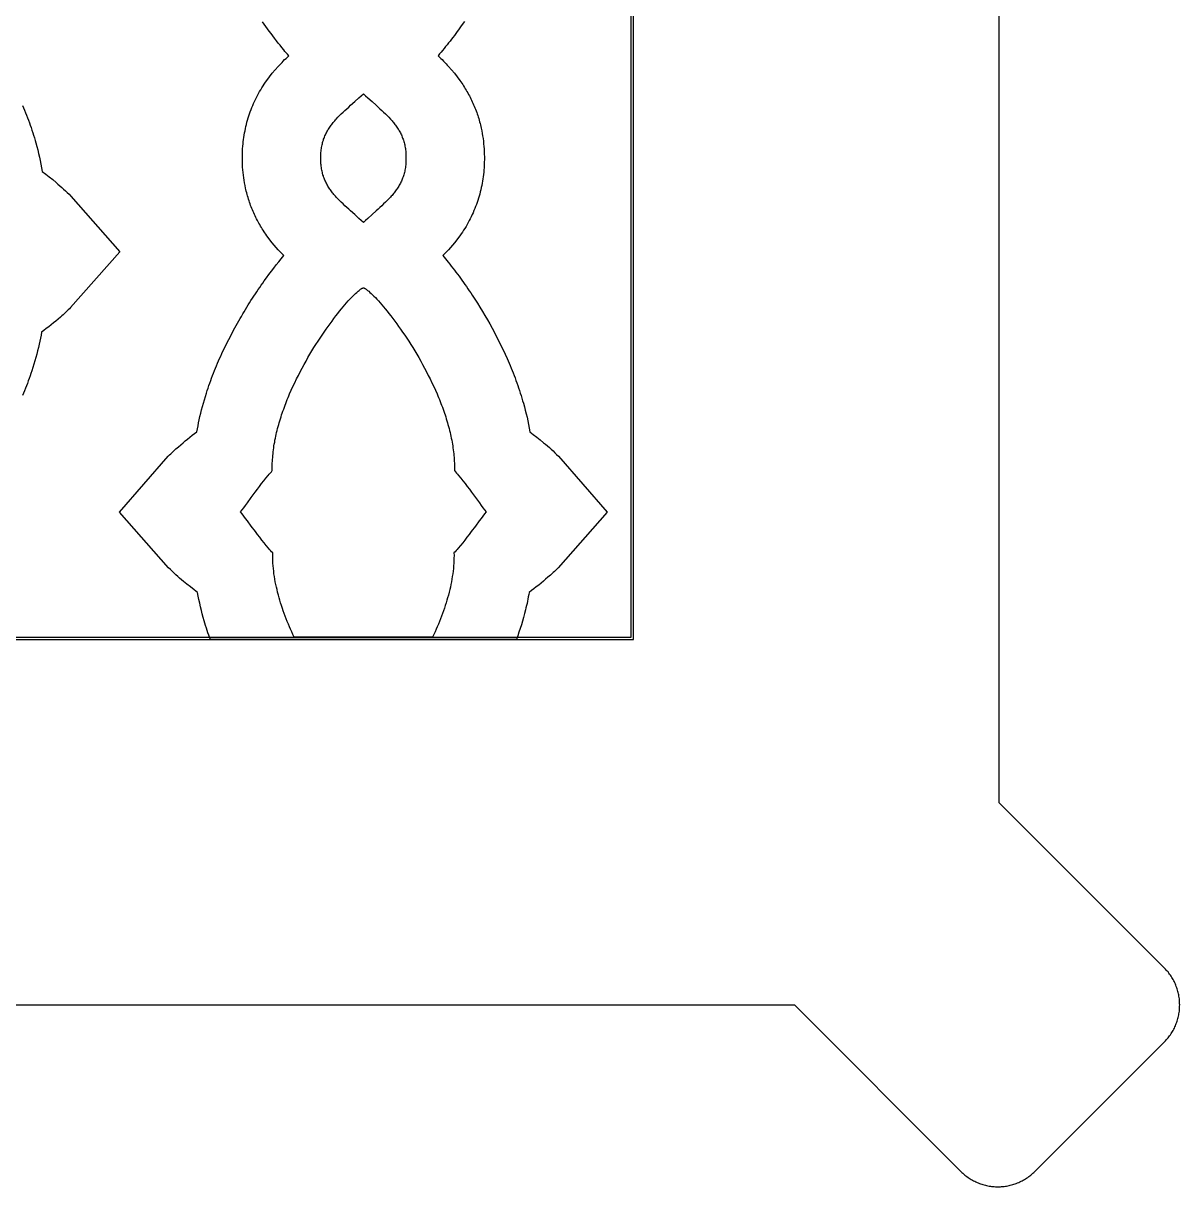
# Model space of a CAD drawing. Extents: x -242 to 227, y -355 to 350.
# Drawn here: x 33.7 to 151.8, y -231.9 to -113 of the extents above; entities that cross this region are included whole.
import ezdxf

# ---------------------------------------------------------------- set-up
doc = ezdxf.new("R2010")
doc.units = 0
doc.layers.add('Nível Padrão', color=1, linetype='CONTINUOUS')

msp = doc.modelspace()

# ---------------------------------------------------------------- linework, layer by layer
at = {"layer": 'Nível Padrão'}
for points in [[(-112.41, -213.33), (112.41, -213.33), (129.42, -230.34), (129.52, -230.44), (129.62, -230.53), (129.72, -230.62), (129.83, -230.71), (129.93, -230.79), (130.04, -230.87), (130.15, -230.95), (130.26, -231.03), (130.37, -231.1), (130.48, -231.17), (130.6, -231.23), (130.71, -231.29), (130.83, -231.35), (130.95, -231.41), (131.07, -231.46), (131.19, -231.51), (131.31, -231.56), (131.43, -231.61), (131.55, -231.65), (131.67, -231.68), (131.8, -231.72), (131.92, -231.75), (132.05, -231.78), (132.17, -231.81), (132.3, -231.83), (132.43, -231.85), (132.55, -231.87), (132.68, -231.88), (132.81, -231.89), (132.94, -231.9), (133.06, -231.9), (133.19, -231.9), (133.32, -231.9), (133.45, -231.9), (133.58, -231.89), (133.7, -231.88), (133.83, -231.87), (133.96, -231.85), (134.08, -231.83), (134.21, -231.81), (134.34, -231.78), (134.46, -231.75), (134.59, -231.72), (134.71, -231.68), (134.83, -231.65), (134.96, -231.61), (135.08, -231.56), (135.2, -231.51), (135.32, -231.46), (135.44, -231.41), (135.56, -231.35), (135.67, -231.29), (135.79, -231.23), (135.9, -231.17), (136.02, -231.1), (136.13, -231.03), (136.24, -230.95), (136.35, -230.87), (136.45, -230.79), (136.56, -230.71), (136.66, -230.62), (136.76, -230.53), (136.86, -230.44), (136.96, -230.34), (150.2, -217.1), (150.3, -217), (150.39, -216.9), (150.48, -216.8), (150.57, -216.7), (150.65, -216.59), (150.74, -216.48), (150.81, -216.38), (150.89, -216.26), (150.96, -216.15), (151.03, -216.04), (151.09, -215.93), (151.16, -215.81), (151.22, -215.69), (151.27, -215.58), (151.33, -215.46), (151.38, -215.34), (151.42, -215.22), (151.47, -215.09), (151.51, -214.97), (151.55, -214.85), (151.58, -214.72), (151.61, -214.6), (151.64, -214.47), (151.67, -214.35), (151.69, -214.22), (151.71, -214.1), (151.73, -213.97), (151.74, -213.84), (151.75, -213.71), (151.76, -213.59), (151.76, -213.46), (151.77, -213.33), (151.76, -213.2), (151.76, -213.07), (151.75, -212.95), (151.74, -212.82), (151.73, -212.69), (151.71, -212.56), (151.69, -212.44), (151.67, -212.31), (151.64, -212.19), (151.61, -212.06), (151.58, -211.94), (151.55, -211.81), (151.51, -211.69), (151.47, -211.57), (151.42, -211.44), (151.38, -211.32), (151.33, -211.2), (151.27, -211.08), (151.22, -210.97), (151.16, -210.85), (151.09, -210.73), (151.03, -210.62), (150.96, -210.51), (150.89, -210.4), (150.81, -210.29), (150.74, -210.18), (150.65, -210.07), (150.57, -209.96), (150.48, -209.86), (150.39, -209.76), (150.3, -209.66), (150.2, -209.56), (133.33, -192.69), (133.33, 192.69)], [(78.71, -112.84), (78.4, -113.28), (78.26, -113.47), (78.12, -113.67), (77.98, -113.87), (77.84, -114.06), (77.69, -114.26), (77.55, -114.45), (77.4, -114.64), (77.25, -114.83), (77.1, -115.02), (76.95, -115.21), (76.8, -115.4), (76.64, -115.59), (76.49, -115.78), (76.33, -115.96), (76.18, -116.15), (76.02, -116.33), (76.16, -116.46), (76.3, -116.6), (76.43, -116.73), (76.57, -116.87), (76.71, -117.01), (76.84, -117.15), (76.97, -117.29), (77.1, -117.43), (77.7, -118.12), (78.26, -118.86), (78.35, -119), (78.45, -119.13), (78.54, -119.27), (78.63, -119.41), (78.72, -119.56), (78.81, -119.7), (78.9, -119.84), (78.98, -119.99), (79.07, -120.13), (79.15, -120.28), (79.23, -120.43), (79.3, -120.58), (79.38, -120.73), (79.45, -120.88), (79.52, -121.03), (79.59, -121.18), (79.66, -121.34), (79.72, -121.49), (79.79, -121.65), (79.85, -121.8), (79.91, -121.96), (79.97, -122.12), (80.02, -122.27), (80.08, -122.43), (80.13, -122.59), (80.18, -122.75), (80.23, -122.91), (80.27, -123.08), (80.31, -123.24), (80.36, -123.4), (80.39, -123.56), (80.43, -123.73), (80.49, -123.99), (80.54, -124.26), (80.58, -124.52), (80.62, -124.79), (80.65, -125.06), (80.68, -125.32), (80.71, -125.59), (80.73, -125.86), (80.74, -126.13), (80.75, -126.4), (80.76, -126.67), (80.76, -126.93), (80.75, -127.2), (80.74, -127.47), (80.73, -127.74), (80.71, -128.01), (80.69, -128.24), (80.66, -128.46), (80.64, -128.69), (80.6, -128.91), (80.57, -129.14), (80.53, -129.36), (80.49, -129.58), (80.44, -129.8), (80.39, -130.02), (80.34, -130.24), (80.28, -130.46), (80.22, -130.68), (80.16, -130.89), (80.09, -131.11), (80.02, -131.32), (79.94, -131.53), (79.86, -131.74), (79.78, -131.95), (79.69, -132.16), (79.6, -132.37), (79.51, -132.57), (79.41, -132.78), (79.31, -132.98), (79.21, -133.18), (79.1, -133.38), (78.99, -133.58), (78.88, -133.77), (78.76, -133.97), (78.64, -134.16), (78.51, -134.35), (78.39, -134.54), (78.26, -134.72), (77.7, -135.45), (77.1, -136.15), (76.53, -136.75), (76.52, -136.76), (76.65, -136.92), (76.79, -137.09), (76.92, -137.25), (77.06, -137.42), (77.22, -137.62), (77.38, -137.83), (77.54, -138.03), (77.7, -138.24), (77.85, -138.44), (78.01, -138.65), (78.17, -138.86), (78.32, -139.07), (78.47, -139.28), (78.62, -139.49), (78.77, -139.71), (78.92, -139.92), (79.07, -140.14), (79.21, -140.35), (79.36, -140.57), (79.5, -140.78), (79.77, -141.2), (80.04, -141.62), (80.3, -142.04), (80.56, -142.46), (80.81, -142.88), (81.06, -143.31), (81.3, -143.74), (81.54, -144.18), (81.78, -144.61), (82.01, -145.05), (82.23, -145.49), (82.45, -145.94), (82.66, -146.38), (82.87, -146.83), (83.08, -147.28), (83.28, -147.74), (83.38, -147.99), (83.49, -148.24), (83.59, -148.49), (83.69, -148.74), (83.79, -149), (83.89, -149.25), (83.98, -149.51), (84.07, -149.76), (84.17, -150.02), (84.25, -150.28), (84.34, -150.54), (84.42, -150.8), (84.51, -151.05), (84.58, -151.31), (84.66, -151.58), (84.74, -151.84), (84.84, -152.2), (84.93, -152.56), (85.02, -152.92), (85.11, -153.28), (85.19, -153.65), (85.26, -154.01), (85.33, -154.38), (85.39, -154.75), (85.75, -155.02), (86.1, -155.3), (86.45, -155.58), (86.8, -155.87), (87, -156.03), (87.2, -156.2), (87.39, -156.37), (87.58, -156.54), (87.77, -156.72), (87.95, -156.9), (88.13, -157.08), (88.31, -157.26), (93.31, -162.97), (88.29, -168.65), (88.16, -168.78), (88.04, -168.91), (87.91, -169.03), (87.78, -169.15), (87.65, -169.28), (87.52, -169.4), (87.38, -169.52), (87.25, -169.63), (87.01, -169.83), (86.78, -170.03), (86.54, -170.23), (86.3, -170.42), (86.06, -170.61), (85.81, -170.8), (85.57, -170.99), (85.32, -171.18), (85.28, -171.4), (85.24, -171.62), (85.2, -171.85), (85.15, -172.07), (85.11, -172.29), (85.06, -172.51), (85, -172.74), (84.95, -172.96), (84.85, -173.34), (84.75, -173.73), (84.64, -174.11), (84.53, -174.49), (84.41, -174.87), (84.29, -175.25), (84.16, -175.62), (84.03, -176), (52.77, -176), (52.69, -175.76), (52.6, -175.53), (52.52, -175.29), (52.45, -175.05), (52.37, -174.81), (52.29, -174.57), (52.22, -174.33), (52.15, -174.09), (52.05, -173.73), (51.95, -173.37), (51.86, -173.01), (51.77, -172.64), (51.69, -172.28), (51.61, -171.91), (51.54, -171.54), (51.47, -171.18), (51.11, -170.9), (50.74, -170.61), (50.38, -170.33), (50.03, -170.04), (49.83, -169.88), (49.63, -169.71), (49.44, -169.54), (49.25, -169.37), (49.06, -169.19), (48.87, -169.01), (48.69, -168.83), (48.51, -168.65), (43.49, -162.97), (48.48, -157.26), (48.6, -157.13), (48.73, -157.01), (48.86, -156.88), (48.99, -156.76), (49.12, -156.64), (49.25, -156.51), (49.38, -156.39), (49.51, -156.28), (49.75, -156.08), (49.98, -155.88), (50.21, -155.69), (50.45, -155.5), (50.68, -155.31), (50.92, -155.12), (51.16, -154.93), (51.4, -154.75), (51.45, -154.45), (51.51, -154.14), (51.57, -153.84), (51.63, -153.54), (51.71, -153.2), (51.79, -152.85), (51.88, -152.51), (51.97, -152.16), (52.06, -151.82), (52.16, -151.48), (52.26, -151.14), (52.37, -150.8), (52.45, -150.54), (52.54, -150.29), (52.63, -150.03), (52.72, -149.78), (52.81, -149.52), (52.9, -149.27), (53, -149.01), (53.1, -148.76), (53.2, -148.51), (53.3, -148.26), (53.4, -148.01), (53.51, -147.76), (53.61, -147.51), (53.72, -147.26), (53.83, -147.02), (53.95, -146.77), (54.06, -146.53), (54.18, -146.28), (54.29, -146.04), (54.41, -145.8), (54.53, -145.56), (54.65, -145.32), (54.78, -145.08), (54.9, -144.84), (55.03, -144.6), (55.15, -144.36), (55.28, -144.13), (55.41, -143.89), (55.54, -143.66), (55.67, -143.42), (55.81, -143.19), (55.94, -142.96), (56.08, -142.72), (56.22, -142.49), (56.35, -142.26), (56.49, -142.03), (56.64, -141.8), (56.78, -141.58), (56.92, -141.35), (57.07, -141.12), (57.22, -140.9), (57.37, -140.67), (57.51, -140.45), (57.67, -140.22), (57.82, -140), (57.97, -139.78), (58.13, -139.56), (58.28, -139.34), (58.52, -139.01), (58.76, -138.68), (59, -138.35), (59.25, -138.03), (59.5, -137.71), (59.76, -137.39), (60.02, -137.08), (60.28, -136.76), (60.27, -136.75), (59.69, -136.15), (59.1, -135.45), (58.54, -134.72), (58.44, -134.58), (58.35, -134.44), (58.25, -134.31), (58.16, -134.16), (58.07, -134.02), (57.98, -133.88), (57.89, -133.74), (57.81, -133.59), (57.73, -133.44), (57.65, -133.3), (57.57, -133.15), (57.49, -133), (57.42, -132.85), (57.34, -132.7), (57.27, -132.55), (57.2, -132.4), (57.13, -132.24), (57.07, -132.09), (57.01, -131.93), (56.94, -131.78), (56.88, -131.62), (56.83, -131.46), (56.77, -131.3), (56.72, -131.15), (56.67, -130.99), (56.62, -130.83), (56.57, -130.66), (56.52, -130.5), (56.48, -130.34), (56.44, -130.18), (56.4, -130.01), (56.36, -129.85), (56.31, -129.59), (56.26, -129.32), (56.21, -129.06), (56.18, -128.79), (56.14, -128.52), (56.11, -128.26), (56.09, -127.99), (56.07, -127.72), (56.05, -127.45), (56.04, -127.18), (56.04, -126.91), (56.04, -126.64), (56.04, -126.38), (56.05, -126.11), (56.07, -125.84), (56.09, -125.57), (56.11, -125.34), (56.13, -125.12), (56.16, -124.89), (56.19, -124.67), (56.22, -124.44), (56.26, -124.22), (56.31, -124), (56.35, -123.78), (56.4, -123.56), (56.46, -123.34), (56.51, -123.12), (56.57, -122.9), (56.64, -122.69), (56.71, -122.47), (56.78, -122.26), (56.85, -122.05), (56.93, -121.83), (57.02, -121.62), (57.1, -121.42), (57.19, -121.21), (57.28, -121), (57.38, -120.8), (57.48, -120.6), (57.59, -120.4), (57.69, -120.2), (57.8, -120), (57.92, -119.81), (58.03, -119.61), (58.16, -119.42), (58.28, -119.23), (58.41, -119.04), (58.54, -118.86), (59.1, -118.12), (59.69, -117.43), (59.82, -117.29), (59.96, -117.15), (60.09, -117.01), (60.22, -116.87), (60.36, -116.73), (60.5, -116.6), (60.64, -116.46), (60.78, -116.33), (60.65, -116.18), (60.52, -116.03), (60.39, -115.88), (60.27, -115.73), (60.08, -115.5), (59.89, -115.26), (59.7, -115.03), (59.52, -114.79), (59.33, -114.55), (59.15, -114.31), (58.97, -114.07), (58.79, -113.83), (58.61, -113.58), (58.44, -113.34), (58.26, -113.09), (58.09, -112.85)], [(33.6, -121.4), (33.7, -121.65), (33.8, -121.9), (33.9, -122.15), (34, -122.4), (34.1, -122.66), (34.19, -122.91), (34.29, -123.17), (34.38, -123.43), (34.46, -123.68), (34.55, -123.94), (34.63, -124.2), (34.72, -124.46), (34.8, -124.72), (34.87, -124.98), (34.95, -125.24), (35.05, -125.6), (35.14, -125.96), (35.23, -126.33), (35.32, -126.69), (35.4, -127.05), (35.47, -127.42), (35.54, -127.79), (35.6, -128.15), (35.96, -128.43), (36.31, -128.71), (36.67, -128.99), (37.01, -129.28), (37.21, -129.44), (37.41, -129.61), (37.6, -129.78), (37.79, -129.95), (37.98, -130.13), (38.16, -130.3), (38.35, -130.49), (38.53, -130.67), (43.52, -136.37), (38.5, -142.06), (38.37, -142.18), (38.25, -142.31), (38.12, -142.44), (37.99, -142.56), (37.86, -142.68), (37.73, -142.8), (37.59, -142.92), (37.46, -143.04), (37.22, -143.24), (36.99, -143.44), (36.75, -143.63), (36.51, -143.83), (36.27, -144.02), (36.02, -144.21), (35.78, -144.4), (35.53, -144.58), (35.48, -144.89), (35.42, -145.19), (35.36, -145.5), (35.29, -145.8), (35.21, -146.15), (35.13, -146.49), (35.04, -146.83), (34.95, -147.18), (34.85, -147.52), (34.75, -147.86), (34.65, -148.2), (34.54, -148.53), (34.45, -148.79), (34.36, -149.04), (34.27, -149.3), (34.18, -149.55), (34.09, -149.81), (33.99, -150.06), (33.9, -150.31), (33.8, -150.56), (33.7, -150.81), (33.59, -151.06)]]:
    msp.add_lwpolyline(points, dxfattribs=at)
for points in [[(-96, -176), (96, -176), (96, 176), (-96, 176), (-96, -176)], [(-95.73, -175.73), (95.73, -175.73), (95.73, 175.73), (-95.73, 175.73), (-95.73, -175.73)], [(64.04, -126.79), (64.04, -126.64), (64.05, -126.5), (64.05, -126.36), (64.06, -126.22), (64.08, -126.09), (64.09, -125.95), (64.11, -125.82), (64.13, -125.69), (64.15, -125.57), (64.18, -125.45), (64.21, -125.32), (64.24, -125.2), (64.27, -125.09), (64.31, -124.97), (64.34, -124.86), (64.38, -124.75), (64.43, -124.64), (64.47, -124.53), (64.52, -124.42), (64.57, -124.32), (64.62, -124.22), (64.67, -124.11), (64.73, -124.01), (64.78, -123.91), (64.84, -123.82), (64.91, -123.72), (64.97, -123.62), (65.04, -123.53), (65.1, -123.44), (65.17, -123.34), (65.24, -123.25), (65.32, -123.16), (65.39, -123.07), (65.47, -122.98), (65.55, -122.89), (65.63, -122.8), (65.79, -122.62), (65.96, -122.45), (66.14, -122.27), (66.32, -122.1), (66.51, -121.92), (66.7, -121.74), (66.9, -121.57), (67.1, -121.38), (67.52, -121.01), (67.95, -120.63), (68.17, -120.43), (68.4, -120.22), (68.62, -120.43), (68.84, -120.63), (69.28, -121.01), (69.69, -121.38), (69.9, -121.57), (70.09, -121.74), (70.29, -121.92), (70.47, -122.1), (70.66, -122.27), (70.83, -122.45), (71, -122.62), (71.17, -122.8), (71.25, -122.89), (71.33, -122.98), (71.4, -123.07), (71.48, -123.16), (71.55, -123.25), (71.62, -123.34), (71.69, -123.44), (71.76, -123.53), (71.82, -123.62), (71.89, -123.72), (71.95, -123.82), (72.01, -123.91), (72.07, -124.01), (72.12, -124.11), (72.18, -124.22), (72.23, -124.32), (72.28, -124.42), (72.32, -124.53), (72.37, -124.64), (72.41, -124.75), (72.45, -124.86), (72.49, -124.97), (72.52, -125.09), (72.56, -125.2), (72.59, -125.32), (72.62, -125.45), (72.64, -125.57), (72.66, -125.69), (72.69, -125.82), (72.7, -125.95), (72.72, -126.09), (72.73, -126.22), (72.74, -126.36), (72.75, -126.5), (72.75, -126.64), (72.75, -126.79), (72.75, -126.94), (72.75, -127.08), (72.74, -127.22), (72.73, -127.36), (72.72, -127.49), (72.7, -127.63), (72.69, -127.76), (72.66, -127.88), (72.64, -128.01), (72.62, -128.13), (72.59, -128.25), (72.56, -128.37), (72.52, -128.49), (72.49, -128.61), (72.45, -128.72), (72.41, -128.83), (72.37, -128.94), (72.32, -129.05), (72.28, -129.15), (72.23, -129.26), (72.18, -129.36), (72.12, -129.46), (72.07, -129.56), (72.01, -129.66), (71.95, -129.76), (71.89, -129.86), (71.82, -129.95), (71.76, -130.05), (71.69, -130.14), (71.62, -130.24), (71.55, -130.33), (71.48, -130.42), (71.4, -130.51), (71.33, -130.6), (71.25, -130.69), (71.17, -130.78), (71, -130.95), (70.83, -131.13), (70.66, -131.31), (70.47, -131.48), (70.29, -131.66), (70.09, -131.83), (69.9, -132.01), (69.69, -132.19), (69.28, -132.57), (68.84, -132.95), (68.62, -133.15), (68.4, -133.36), (68.17, -133.15), (67.95, -132.95), (67.52, -132.57), (67.1, -132.19), (66.9, -132.01), (66.7, -131.83), (66.51, -131.66), (66.32, -131.48), (66.14, -131.31), (65.96, -131.13), (65.79, -130.95), (65.63, -130.78), (65.55, -130.69), (65.47, -130.6), (65.39, -130.51), (65.32, -130.42), (65.24, -130.33), (65.17, -130.24), (65.1, -130.14), (65.04, -130.05), (64.97, -129.95), (64.91, -129.86), (64.84, -129.76), (64.78, -129.66), (64.73, -129.56), (64.67, -129.46), (64.62, -129.36), (64.57, -129.26), (64.52, -129.15), (64.47, -129.05), (64.43, -128.94), (64.38, -128.83), (64.34, -128.72), (64.31, -128.61), (64.27, -128.49), (64.24, -128.37), (64.21, -128.25), (64.18, -128.13), (64.15, -128.01), (64.13, -127.88), (64.11, -127.76), (64.09, -127.63), (64.08, -127.49), (64.06, -127.36), (64.05, -127.22), (64.05, -127.08), (64.04, -126.94), (64.04, -126.79)], [(75.47, -175.73), (61.32, -175.73), (61.2, -175.47), (61.08, -175.21), (60.96, -174.94), (60.85, -174.68), (60.74, -174.41), (60.63, -174.14), (60.52, -173.88), (60.42, -173.61), (60.32, -173.34), (60.22, -173.07), (60.13, -172.8), (60.04, -172.52), (59.95, -172.25), (59.87, -171.98), (59.79, -171.71), (59.72, -171.44), (59.64, -171.16), (59.58, -170.89), (59.52, -170.62), (59.46, -170.35), (59.4, -170.08), (59.35, -169.81), (59.31, -169.54), (59.27, -169.27), (59.24, -169), (59.21, -168.73), (59.18, -168.46), (59.16, -168.2), (59.15, -167.93), (59.14, -167.67), (59.14, -167.4), (59.14, -167.14), (59.03, -167.03), (58.92, -166.9), (58.81, -166.78), (58.7, -166.65), (58.48, -166.38), (58.26, -166.11), (58.03, -165.83), (57.81, -165.54), (57.59, -165.25), (57.38, -164.96), (56.95, -164.4), (56.55, -163.86), (56.37, -163.61), (56.19, -163.37), (56.01, -163.15), (55.85, -162.94), (56.01, -162.74), (56.18, -162.52), (56.36, -162.28), (56.55, -162.03), (56.94, -161.49), (57.36, -160.92), (57.57, -160.63), (57.79, -160.34), (58.01, -160.05), (58.23, -159.77), (58.45, -159.49), (58.67, -159.23), (58.78, -159.1), (58.89, -158.97), (59, -158.85), (59.1, -158.73), (59.1, -158.54), (59.1, -158.35), (59.1, -158.16), (59.1, -157.97), (59.11, -157.77), (59.12, -157.58), (59.14, -157.39), (59.15, -157.19), (59.17, -157), (59.19, -156.8), (59.22, -156.6), (59.24, -156.41), (59.27, -156.21), (59.3, -156.01), (59.34, -155.82), (59.37, -155.62), (59.41, -155.42), (59.45, -155.22), (59.5, -155.02), (59.54, -154.83), (59.59, -154.63), (59.64, -154.43), (59.7, -154.23), (59.75, -154.03), (59.81, -153.83), (59.87, -153.63), (59.93, -153.44), (59.99, -153.24), (60.05, -153.04), (60.12, -152.84), (60.19, -152.65), (60.26, -152.45), (60.33, -152.25), (60.4, -152.05), (60.48, -151.86), (60.55, -151.66), (60.63, -151.47), (60.71, -151.27), (60.79, -151.08), (60.87, -150.88), (61.04, -150.5), (61.21, -150.12), (61.39, -149.74), (61.57, -149.36), (61.76, -148.99), (61.95, -148.62), (62.14, -148.25), (62.34, -147.89), (62.54, -147.53), (62.74, -147.18), (62.94, -146.83), (63.15, -146.49), (63.35, -146.16), (63.56, -145.83), (63.77, -145.5), (63.97, -145.19), (64.18, -144.88), (64.38, -144.57), (64.59, -144.28), (64.79, -143.99), (65, -143.71), (65.2, -143.44), (65.39, -143.17), (65.59, -142.92), (65.78, -142.67), (65.97, -142.43), (66.16, -142.2), (66.34, -141.99), (66.51, -141.78), (66.69, -141.58), (66.85, -141.39), (67.01, -141.22), (67.17, -141.05), (67.32, -140.9), (67.46, -140.76), (67.6, -140.62), (67.73, -140.51), (67.85, -140.4), (67.96, -140.31), (68.07, -140.23), (68.12, -140.19), (68.16, -140.16), (68.21, -140.13), (68.25, -140.11), (68.29, -140.09), (68.33, -140.07), (68.36, -140.05), (68.4, -140.04), (68.43, -140.05), (68.47, -140.07), (68.5, -140.09), (68.54, -140.11), (68.59, -140.13), (68.63, -140.16), (68.68, -140.19), (68.73, -140.23), (68.83, -140.31), (68.95, -140.4), (69.07, -140.51), (69.2, -140.62), (69.33, -140.76), (69.47, -140.9), (69.62, -141.05), (69.78, -141.22), (69.94, -141.39), (70.11, -141.58), (70.28, -141.78), (70.46, -141.99), (70.64, -142.2), (70.82, -142.43), (71.01, -142.67), (71.2, -142.92), (71.4, -143.17), (71.6, -143.44), (71.8, -143.71), (72, -143.99), (72.2, -144.28), (72.41, -144.57), (72.62, -144.88), (72.82, -145.19), (73.03, -145.5), (73.24, -145.83), (73.44, -146.16), (73.65, -146.49), (73.85, -146.83), (74.06, -147.18), (74.26, -147.53), (74.45, -147.89), (74.65, -148.25), (74.84, -148.62), (75.03, -148.99), (75.22, -149.36), (75.4, -149.74), (75.58, -150.12), (75.75, -150.5), (75.92, -150.88), (76, -151.08), (76.08, -151.27), (76.16, -151.47), (76.24, -151.66), (76.32, -151.86), (76.39, -152.05), (76.47, -152.25), (76.54, -152.45), (76.61, -152.65), (76.67, -152.84), (76.74, -153.04), (76.81, -153.24), (76.87, -153.44), (76.93, -153.63), (76.99, -153.83), (77.04, -154.03), (77.1, -154.23), (77.15, -154.43), (77.2, -154.63), (77.25, -154.83), (77.3, -155.02), (77.34, -155.22), (77.38, -155.42), (77.42, -155.62), (77.46, -155.82), (77.49, -156.01), (77.52, -156.21), (77.55, -156.41), (77.58, -156.6), (77.6, -156.8), (77.62, -157), (77.64, -157.19), (77.66, -157.39), (77.67, -157.58), (77.68, -157.77), (77.69, -157.97), (77.69, -158.16), (77.7, -158.35), (77.69, -158.54), (77.69, -158.73), (77.8, -158.85), (77.91, -158.97), (78.01, -159.1), (78.12, -159.23), (78.34, -159.49), (78.56, -159.77), (78.78, -160.05), (79, -160.34), (79.22, -160.63), (79.44, -160.92), (79.85, -161.49), (80.25, -162.03), (80.43, -162.28), (80.61, -162.52), (80.78, -162.74), (80.94, -162.94), (80.78, -163.15), (80.61, -163.37), (80.43, -163.61), (80.24, -163.86), (79.84, -164.4), (79.42, -164.96), (79.2, -165.25), (78.98, -165.54), (78.76, -165.83), (78.54, -166.11), (78.31, -166.38), (78.09, -166.65), (77.98, -166.78), (77.87, -166.9), (77.76, -167.03), (77.65, -167.14), (77.66, -167.4), (77.65, -167.67), (77.65, -167.93), (77.63, -168.2), (77.61, -168.46), (77.59, -168.73), (77.56, -169), (77.52, -169.27), (77.48, -169.54), (77.44, -169.81), (77.39, -170.08), (77.34, -170.35), (77.28, -170.62), (77.22, -170.89), (77.15, -171.16), (77.08, -171.44), (77, -171.71), (76.93, -171.98), (76.84, -172.25), (76.76, -172.52), (76.67, -172.79), (76.57, -173.07), (76.48, -173.34), (76.38, -173.61), (76.27, -173.88), (76.17, -174.14), (76.06, -174.41), (75.95, -174.68), (75.83, -174.94), (75.72, -175.21), (75.6, -175.47), (75.47, -175.73)]]:
    msp.add_lwpolyline(points, close=True, dxfattribs=at)

doc.saveas('drawing.dxf')
